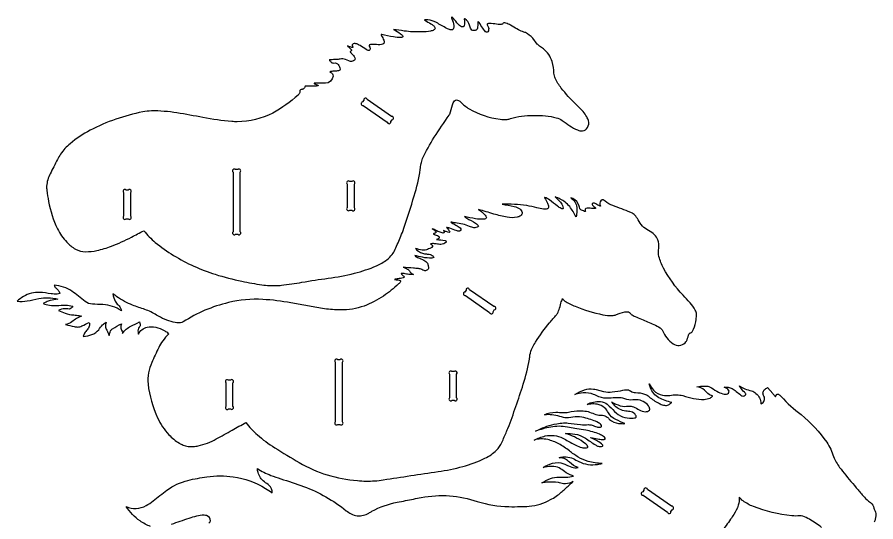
# Model space of a CAD drawing. Extents: x -775 to 742, y -538 to 729.
# Drawn here: x -186 to 531, y 307 to 729 of the extents above; entities that cross this region are included whole.
import ezdxf

# ---------------------------------------------------------------- set-up
doc = ezdxf.new("R2010")
doc.units = 0
doc.header["$MEASUREMENT"] = 0
doc.layers.get('0').update_dxf_attribs({"linetype": 'CONTINUOUS'})

msp = doc.modelspace()

# ---------------------------------------------------------------- linework, layer by layer
for points in [[(51.97, 668.81, 0.045765), (50.64, 668.42, 0.085392), (50.09, 668.03, 0.270084), (50.08, 667.55, -0.155524), (50.11, 666.31, -0.106179), (48.61, 664.15, -0.059849), (27.47, 649.12, -0.12135), (-2.12, 641.77, -0.018777), (-6.61, 641.97, -0.02375), (-30.83, 645.31, 0.007388), (-52.52, 649.24, 0.041253), (-73.9, 650.87, 0.04256), (-81.14, 650.05, 0.070776), (-125.08, 634.71, 0.054023), (-141.85, 623.49, 0.061178), (-149.76, 614.76, 0.035664), (-152.36, 610.27, -0.006169), (-158.48, 598.26, 0.10457), (-161.41, 587.95, 0.045088), (-161.27, 584.61, 0.009362), (-159.8, 575.23, 0.067318), (-152.34, 552.37, 0.069149), (-144.6, 541.16, 0.070385), (-137.28, 535.37, 0.124563), (-128.85, 533.24, 0.062804), (-119.44, 534.25, 0.03693), (-107.27, 537.88, 0.027852), (-90.51, 545.4, -0.002601), (-80.22, 550.73, 0.051242), (-70.59, 541.02, 0.037033), (-55.33, 530.18, 0.063555), (-20.61, 514.31, 0.027573), (1.74, 508.55, 0.018205), (18.46, 505.53, 0.037736), (30.57, 504.87, 0.019133), (34.7, 505.16, 0.014206), (51.92, 507.68, -0.010694), (73.81, 511.04, 0.025676), (95.83, 515.23, 0.041068), (114.08, 521.4, 0.05122), (122.92, 526.56, 0.059607), (127.29, 530.82, 0.066934), (129.78, 535.22, 0.005853), (134.49, 546.1, 0.020313), (136.93, 552.75, 0.004539), (145.73, 579.87, 0.033882), (150.77, 601.97, -0.009899), (151.43, 606.81, -0.058154), (152.72, 611.01, -0.0364), (162.44, 628.81, -0.014394), (174.98, 647.31, 0.068044), (175.43, 648.27, -0.011916), (177.56, 655.87, -0.100766), (179.47, 659.23, -0.334065), (182.76, 659.67, -0.093819), (184.49, 658.43, 0.073989), (191.57, 652.61, 0.099729), (217.38, 643.9, 0.047178), (223.41, 643.81, 0.056264), (226.14, 644.44, -0.056071), (235.39, 646.45, -0.052406), (255.48, 646.79, -0.040053), (264.4, 645.14, -0.06295), (269.39, 642.9, 0.009215), (275.7, 638.4, 0.041703), (282.05, 634.93, 0.111318), (286.42, 634.15, 0.24613), (290.5, 636.9, 0.210201), (291.2, 642.72, 0.072373), (289.86, 645.94, 0.049684), (286.73, 650.32, 0.020699), (280.66, 656.52, -0.032231), (268.56, 669.89, -0.057584), (263.48, 678.14, -0.067565), (262.35, 682.33, 0.063282), (260.88, 692.14, 0.149728), (253.62, 702.7, 0.017309), (250.34, 705.01, -0.050117), (248.53, 706.73), (244.66, 711.61, 0.100712), (238.55, 716.28, 0.029824), (236.22, 717.13, -0.040943), (231.56, 719.35, -0.004163), (226.14, 722.51, 0.046669), (222.34, 724.27, 0.152031), (220.58, 724.34, 0.127881), (219.73, 723.66, -0.116879), (219.02, 723.23, -0.102905), (215.88, 723.07, 0.00781), (210.1, 723.96, 0.118057), (207.08, 723.66, 0.452792), (206.72, 722.68, -0.041071), (207.69, 720.69, -0.236998), (207.2, 716.99, -0.392635), (205.85, 716.69, -0.074806), (205.33, 717.02, -0.070029), (202.96, 719.91, 0.013525), (199.92, 724.7, 0.066694), (199.23, 725.36, 0.363856), (198.96, 725.27, 0.087247), (198.83, 724.35, -0.064556), (198.45, 720, -0.125783), (197.79, 718.65, -0.111228), (197.28, 718.32, -0.13889), (194.56, 718.04, -0.206783), (193.14, 719.19, -0.046443), (191.98, 722.39, 0.172416), (188, 727.87, 0.592582), (187.5, 727.39, 0.011999), (187.83, 724.52, -0.11036), (187.54, 722.1, -0.408153), (185.07, 721.2, -0.107605), (182.3, 723.4, -0.005633), (178.46, 728.21, 0.089906), (177.3, 729.18, 0.400838), (176.89, 729, 0.122856), (177.08, 727.9, -0.069238), (178.79, 722.21, -0.148336), (178.16, 719.23, -0.244572), (176.78, 718.49, -0.078726), (175.85, 718.59, -0.059878), (172.82, 719.81, 0.004281), (164.21, 724.66, 0.080643), (157.03, 727.02, 0.060639), (154.56, 727.04, 0.516318), (154.44, 726.82, 0.100556), (154.69, 726.56, -0.007739), (159.67, 723.69, -0.023764), (161.55, 722.36, -0.091897), (162.93, 720.6, -0.403661), (162.16, 718.51, -0.085014), (159.2, 717.5, -0.035292), (152.38, 716.91, -0.011492), (144.18, 716.93, -0.023477), (137.44, 717.59, -0.00305), (128.52, 718.98, -0.03964), (134.28, 715.38, -0.030091), (135.62, 714.21, -0.07111), (136.2, 713.32, -0.438074), (135.76, 712.4, -0.093632), (134.42, 712.12, -0.045101), (128.36, 712.66, -0.009395), (118.51, 714.72, 0.225978), (118.07, 714.63, 0.200152), (118.26, 713.7, -0.042099), (120.34, 709.89, -0.101956), (120.6, 708.2, -0.259277), (119.51, 706.73, -0.104089), (116.99, 706.18, -0.019524), (111.46, 706.45, 0.088616), (108.57, 706.14, 0.45428), (108.12, 704.96, -0.02235), (108.95, 703.24, -0.612701), (107.35, 701.4, -0.086216), (105.6, 702.12, -0.005051), (100.5, 705.44, 0.055097), (97.69, 706.84, 0.145317), (94.8, 706.93, 0.11207), (94.14, 706.5, 0.185859), (93.97, 705.76, 0.065549), (94.42, 704.31, -0.192725), (94.41, 703.87, -0.222072), (94.27, 703.78, -0.080526), (93.55, 703.83, -0.004875), (91.07, 704.73, 0.091508), (89.85, 705.15), (89.83, 705.11, 0.033077), (91.76, 703.51, -0.06428), (93.31, 701.86, -0.399963), (93.07, 700.95, 0.073702), (92.24, 700.65, 0.277808), (92.31, 700.02, 0.086398), (93.05, 699.16, -0.014232), (95.58, 696.35, -0.180318), (96.34, 694.23, -0.205004), (95.69, 693.17, -0.219208), (92.42, 692.24, -0.066459), (91.1, 692.58), (88.27, 693.8, 0.161298), (83.93, 694.19, -0.034923), (80.59, 693.81, -0.012629), (76.02, 693.66, 0.084237), (74.84, 693.45, 0.492802), (74.86, 693.17, -0.076611), (76.42, 691.55, 0.175027), (77.59, 690.93, 0.079902), (79.69, 690.97, -0.231384), (82.25, 689.62, -0.15017), (83.82, 685.72, -0.109203), (83.64, 684.97, -0.162137), (82.46, 684.44, -0.044015), (79.26, 684.09, 0.004798), (75.98, 683.85, 0.062944), (75.29, 683.63), (75.23, 683.55, 0.211487), (75.58, 683.19, -0.37312), (77.86, 679.84, -0.400312), (71.6, 674.02, 0.001561), (63.74, 674.18, 0.028338), (62.42, 674.09, 0.234948), (62.11, 673.92, 0.13758), (62.43, 673.58, -0.01089), (65.18, 672.38, -0.093151), (65.54, 672.06, -0.401469), (65.47, 671.83, -0.085621), (65.12, 671.69, -0.041252), (61.24, 671.52, 0.006826), (54.61, 671.6), (54.59, 671.58, -0.283141), (52.94, 669.17, -0.062223)], [(103.06, 655.41), (123.23, 641.4, 1), (126.18, 641.93), (127.18, 643.38, 1), (126.65, 646.33), (106.48, 660.33, 1), (103.53, 659.8), (102.52, 658.36, 1)], [(-5.66, 599.69), (-5.66, 549.93, 1), (-3.53, 547.81), (-1.78, 547.81, 1), (0.34, 549.93), (0.34, 599.69, 1), (-1.78, 601.81), (-3.53, 601.81, 1)], [(89.69, 589.76), (89.69, 570, 1), (91.81, 567.88), (93.57, 567.88, 1), (95.69, 570), (95.69, 589.76, 1), (93.57, 591.88), (91.81, 591.88, 1)], [(-97.14, 582.57), (-97.14, 562.82, 1), (-95.02, 560.69), (-93.26, 560.69, 1), (-91.14, 562.82), (-91.14, 582.57, 1), (-93.26, 584.69), (-95.02, 584.69, 1)], [(129.19, 510.02, 0.01765), (132.18, 509.73, -0.083047), (133.9, 509.26, -0.375649), (134.26, 508.31, -0.108822), (132.68, 506.25, -0.029413), (120.06, 496.2, -0.061178), (103.82, 487.82, -0.088262), (84.04, 484.58, -0.034462), (70.67, 485.54, -0.00988), (64.33, 486.5), (42.65, 490.48, 0.029439), (19.16, 493.34, 0.07433), (-9.49, 490.67, 0.087098), (-47.32, 474.53, -0.107805), (-49.59, 473.88, -0.072482), (-55.64, 474.38, -0.083169), (-69.52, 480.29, 0.051413), (-79.23, 484.94, -0.01305), (-89.66, 488.53, -0.05714), (-102.86, 495.64, -0.010862), (-106.09, 497.94, 0.084035), (-104.12, 491.84, 0.084828), (-101.68, 488.83, -0.121548), (-99.18, 484.94, -0.040926), (-98.94, 483.85, 0.132627), (-114.39, 489.08, 0.006149), (-123.21, 489.31, -0.152205), (-129.32, 491.71, 0.025742), (-140.26, 500.21, 0.132101), (-155.05, 505.22, 0.14683), (-153.66, 502.89, -0.010952), (-151.86, 501.21, -0.109544), (-150.31, 498.41, -0.098304), (-155.17, 497.8, -0.026079), (-157.63, 498.02, 0.02559), (-167.11, 499.19, 0.152656), (-180.7, 495.8, 0.057033), (-186.01, 491.81, 0.07184), (-177.64, 492.1, 0.005383), (-167.96, 494.04, -0.108055), (-152.17, 493.58, -0.022149), (-158.37, 492.37, 0.054939), (-161.89, 491.18, 0.017868), (-164.38, 489.93, 0.099946), (-153.18, 488.2, -0.020417), (-145.54, 488.57, -0.054843), (-139.58, 487.79, -0.127435), (-140.81, 485.93, -0.154716), (-142.55, 485.33, -0.042023), (-145.03, 485.53, 0.135898), (-150.26, 484.77, 0.045196), (-151.35, 484.12, 0.015402), (-145.9, 481.77, 0.086552), (-138.76, 480.38, -0.02853), (-134.12, 479.82, -0.030218), (-132.04, 479.26, 0.092201), (-136.39, 477.43, 0.012182), (-140.32, 474.69, -0.097489), (-145.62, 472.32, 0.001872), (-138.39, 470.67, 0.046271), (-135.24, 470.28, 0.101332), (-131.93, 471.15, -0.014141), (-125.82, 474.09, -0.118694), (-125.83, 470.88, -0.100278), (-127.45, 467.98, 0.039345), (-129.74, 465.18, 0.099743), (-130.77, 462.42, 0.064327), (-123.52, 463.95, 0.13033), (-117.87, 468.01, -0.026601), (-114.62, 472.07, -0.069858), (-111.73, 474.35, 0.117293), (-112.27, 470.2, 0.090339), (-111.67, 468.47, -0.016754), (-109.74, 464.68, -0.047036), (-109.24, 463.06, -0.007849), (-107.93, 467.01, -0.161317), (-106.42, 468.86, -0.003536), (-98.95, 473.07, 0.11454), (-99.38, 469.33, 0.082027), (-98.76, 467.61, -0.024732), (-98.11, 465.84, -0.047016), (-97.95, 464.91, -0.127981), (-91.09, 471.03, 0.031193), (-83.92, 474.54, -0.100056), (-83.18, 472.58, -0.182431), (-83.97, 470.24, 0.190044), (-85.01, 465.87, 0.046811), (-84.7, 464.36, -0.22884), (-77.49, 470.09, -0.120494), (-70.16, 470.05, -0.066101), (-63.3, 467.32, -0.014502), (-60.76, 465.84, -0.092022), (-59.43, 464.58, 0.024673), (-64.36, 458.68, 0.038296), (-67.78, 453.17, 0.012444), (-73.53, 440.54, 0.043213), (-76.31, 432.07, 0.080094), (-76.69, 422.64, 0.078303), (-68.72, 394.42, 0.075992), (-59.27, 380.29, 0.068794), (-50.49, 373.21, 0.024706), (-47.42, 371.63, 0.118126), (-38.79, 370.39, 0.040982), (-34.68, 371.01, 0.069539), (-19.63, 376.71, 0.00617), (-6.39, 384.1, -0.002561), (5.01, 390.52, 0.052301), (14.65, 380.2, 0.04448), (29.21, 369.42, 0.001777), (49.62, 356.94, 0.111888), (98.23, 341.96, 0.011711), (105.56, 341.52, 0.043792), (119.88, 342.57, -0.003277), (165.63, 349.42, 0.024857), (186.29, 353.72, 0.045516), (204.8, 360.56, 0.075518), (214.52, 367.35, 0.094162), (218.91, 373.85, -0.007569), (222.92, 382.9, 0.011841), (224.03, 385.59, 0.00842), (230.65, 403.92, 0.003798), (236.82, 422.41, 0.035024), (241.93, 443.36, 0.007881), (242.37, 446.93, -0.077883), (244.45, 453.07, -0.024608), (247.09, 457.7, -0.034388), (258.74, 473.7, -0.006311), (264.56, 480.46, 0.067531), (265.91, 482.58, 0.019254), (266.75, 484.8, 0.015085), (268.3, 490.22, -0.012002), (269.57, 494.08, 0.122394), (271.55, 491.95, 0.051584), (280.12, 487.58, 0.048953), (303.34, 480.55, 0.046076), (311.25, 479.86, 0.084431), (314.26, 480.5, -0.048405), (321.52, 482.9, -0.112977), (324.64, 482.89, -0.201127), (326.3, 481.54, 0.060267), (326.91, 480.88, 0.051245), (330.26, 479, 0.016775), (335.57, 476.84, -0.007083), (345.78, 472.52, -0.033971), (351.22, 469.55, -0.121555), (353.26, 467.4, 0.151862), (361.99, 456.3, 0.349199), (372.07, 457.17, 0.054214), (373.11, 458.44, 0.074047), (374.73, 463.39, -0.105201), (375.57, 464.91, -0.131615), (376.9, 465.52, 0.131162), (377.8, 466.18, 0.066959), (379.12, 468.5, 0.078626), (381.21, 476.66, 0.034123), (381.58, 480.88, 0.1358), (380.47, 484.45, 0.051246), (376.11, 490.53, 0.012534), (370.27, 496.85, -0.06291), (354.02, 519.43, -0.058346), (350.19, 529.17, -0.099086), (350.03, 536.19, 0.103753), (349.21, 543.22, 0.116919), (346.43, 547.36, 0.063367), (341.5, 550.81, -0.147917), (332.77, 559.84, 0.057846), (329.94, 563.79, 0.082299), (327.36, 565.69, 0.018825), (324.56, 566.9, -0.013667), (309.92, 572.52, -0.070166), (303.64, 576.46, 0.279584), (302.63, 576.54, 0.337705), (300.9, 572.53), (301.36, 571.61, -0.137021), (301.37, 571.29, -0.294462), (300.96, 571.35, -0.0505), (297.4, 573.11, 0.135048), (294.93, 573.83, 0.380433), (294.35, 573.14, 0.203012), (294.62, 572.11, 0.012223), (297.13, 569.8, -0.279154), (297.26, 569.4, -0.266862), (297.1, 569.28, -0.077412), (296.05, 569.21, 0.015618), (291.45, 569.63, 0.084383), (289.15, 569.36, 0.369443), (288.38, 568.11, 0.009055), (288.79, 566.68, -0.042889), (285.49, 567.93, -0.06075), (284.47, 568.67, -0.094619), (284, 569.41, -0.04884), (283.6, 571.29, 0.204825), (278.14, 577.74, 0.054023), (276.58, 578.25, -0.068146), (279.83, 575.01, -0.13977), (281.52, 570.23, -0.037042), (281.37, 564.6, -0.059965), (280.86, 562.49, 0.040213), (275.57, 570.9, 0.067193), (271.69, 574.74, 0.05733), (263.51, 579.01, -0.004586), (267.1, 575.38, -0.071132), (269.51, 571.92, -0.087223), (270.05, 569.69, -0.210267), (269.81, 569.04, -0.181614), (269.51, 568.95, -0.083505), (268.54, 569.26, -0.030799), (265.35, 571.36, -0.005578), (258.83, 576.45, 0.054343), (255.95, 578.1, 0.031047), (254.87, 578.46, 0.303669), (254.67, 578.39, 0.303669), (254.65, 578.18, -0.013291), (256.95, 573.71, -0.035452), (258.01, 570.76, -0.418375), (256.7, 568.91, -0.094139), (253.78, 568.8, -0.033226), (248.27, 569.88, 0.008896), (239.67, 571.76, 0.044225), (219.09, 572.83, -0.031803), (229.32, 571, -0.088983), (233.9, 569.02, -0.200095), (235.78, 566.04, -0.26575), (234.56, 563.25, -0.122586), (231.69, 562.07, -0.107483), (223.32, 562, -0.025718), (212.12, 564.71, 0.002583), (199.48, 568.45, -0.059548), (204.53, 564.37, -0.033576), (205.59, 563.05, -0.130224), (205.96, 561.74, -0.28517), (205.25, 560.81, -0.113288), (203.42, 560.34, -0.05069), (196.97, 560.77, -0.014931), (187.64, 562.66, 0.039856), (189.61, 561.28, -0.014217), (196.9, 557.04, -0.030608), (198.64, 555.72, -0.147068), (199.29, 554.61, -0.292635), (198.98, 554.03, -0.171862), (195.5, 553.27, -0.085533), (192.01, 554.33, 0.05968), (186.22, 556.21, 0.022366), (180.17, 557.3, -0.010951), (176.18, 557.99, 0.039813), (179.57, 555.94, -0.016282), (183.35, 553.77, -0.119726), (184.76, 552.32, -0.357061), (184.18, 550.72, -0.11107), (183.44, 550.41, -0.136921), (180.88, 550.8, 0.005217), (175.33, 552.95, 0.076795), (172.63, 553.42, -0.026095), (174.7, 550.99, -0.068845), (175.36, 549.89, -0.5124), (174.88, 549.39, -0.071328), (172.52, 550, 0.00999), (170.25, 550.9, -0.059868), (170.7, 549.7, -0.490615), (169.93, 548.8, -0.070582), (166.41, 549.83, -0.013494), (163.06, 551.41, 0.02499), (160.81, 552.36, -0.108111), (163.68, 550.42, -0.439882), (163.48, 548.96, -0.077658), (162.82, 548.61, 0.015682), (161.43, 548.16, -0.009452), (165.06, 546.68, -0.098133), (166.52, 545.53, -0.312432), (166.45, 544.61, -0.122421), (165.66, 543.96, -0.020118), (164.39, 543.42, -0.030814), (171.47, 542.51, -0.247196), (172.49, 541.73, -0.249123), (172.32, 541.18, -0.19784), (167.96, 539.3, -0.049988), (164.07, 539.67, 0.044824), (160.94, 539.95, 0.049556), (159.42, 539.78, -0.09315), (160.88, 538.34, -0.350084), (160.49, 536.86, -0.066439), (159.95, 536.46, -0.038632), (157.73, 535.6, -0.115483), (153.85, 534.4, -0.050933), (152.45, 534.49, -0.032011), (146.79, 535.98, 0.082858), (147.96, 534.62, 0.119383), (154.34, 531.51, 0.046208), (157.43, 531.29, -0.176906), (160.7, 530.05, -0.030645), (162.33, 528.35, -0.067123), (160.39, 527.9, -0.066685), (152.5, 528.58, -0.005513), (146.11, 530.06, 0.153889), (146.86, 529.33, 0.057842), (150.05, 527.85), (153.82, 526.28, -0.296108), (157.65, 519.65, -0.489621), (153.97, 517.46, -0.063653), (152.14, 518.26, 0.067642), (149.16, 519.07, 0.023287), (145.04, 519.44, -0.007783), (136.38, 520.24, -0.073618), (140.09, 518.65, -0.104716), (142.02, 516.62, 0.120615), (143.84, 514.9, 0.05159), (145.21, 514.26, -0.060479), (141.18, 514.27, -0.015883), (137.18, 514.9, 0.033163), (135.19, 515.14, 0.303377), (134.91, 514.99, 0.303377), (134.95, 514.67, 0.037652), (135.55, 513.96, 0.028635), (137.61, 512.23, -0.167251), (136.35, 511.4, -0.04756), (132.13, 510.56, 0.022912)], [(188.5, 496.56), (208.67, 482.55, 1), (211.63, 483.09), (212.63, 484.53, 1), (212.1, 487.48), (191.93, 501.49, 1), (188.97, 500.96), (187.97, 499.51, 1)], [(79.79, 440.84), (79.79, 391.08, 1), (81.91, 388.96), (83.67, 388.96, 1), (85.79, 391.08), (85.79, 440.84, 1), (83.67, 442.96), (81.91, 442.96, 1)], [(175.14, 430.91), (175.14, 411.15, 1), (177.26, 409.03), (179.02, 409.03, 1), (181.14, 411.15), (181.14, 430.91, 1), (179.02, 433.03), (177.26, 433.03, 1)], [(-11.7, 423.73), (-11.7, 403.97, 1), (-9.57, 401.85), (-7.82, 401.85, 1), (-5.7, 403.97), (-5.7, 423.73, 1), (-7.82, 425.85), (-9.57, 425.85, 1)], [(337.1, 329.64), (357.27, 315.63, 1), (360.22, 316.16), (361.22, 317.61, 1), (360.69, 320.56), (340.52, 334.56, 1), (337.57, 334.03), (336.57, 332.59, 1)]]:
    msp.add_lwpolyline(points, format="xyb", close=True)
for points in [[(-74.49, 303.62, -0.073814), (-83.39, 308.32, -0.089923), (-95.03, 320.2, 0.231402), (-78.34, 321.07, 0.046301), (-72.47, 324.92, -0.010595), (-60.84, 333.96, -0.093483), (-43.37, 342.13, -0.022408), (-27.44, 345.14, -0.063593), (-5.51, 345.19, -0.105366), (21.48, 335.45, -0.011739), (26.93, 331.81, 0.244852), (24.57, 337.91, 0.017076), (20.52, 340.87, -0.174603), (15.29, 348.65, -0.040088), (14.66, 352.07, 0.053484), (25.89, 346.32, 0.016946), (34.13, 343.46, -0.011275), (53.34, 337.05, -0.079761), (88.97, 316.81, 0.042669), (93.04, 314.06, 0.184617), (103.31, 313.03, 0.073079), (107.77, 314.79, 0.010143), (110.29, 316.34, -0.077466), (131.48, 323.86, -0.008294), (138.51, 325.21, -0.002048), (151.6, 327.84, -0.129787), (198.38, 324.52, 0.068698), (224.82, 320.21, 0.017049), (234.35, 320.23, 0.006651), (241.73, 320.51, 0.108482), (259.59, 326.03, 0.049659), (268.49, 332.15, 0.013223), (271.91, 335.1, 0.004931), (278.55, 341.23, -0.12232), (271.96, 339.25, -0.038295), (270.34, 339.35, -0.019785), (266.1, 340.23, 0.070803), (256.14, 340.53, 0.021199), (252.18, 339.95, -0.046135), (259.42, 343.63, -0.102521), (266.62, 344.76, 0.060237), (278.66, 345.53, 0.048051), (277.59, 346.19, -0.047651), (271.24, 349.48, 0.0388), (266.67, 352.53, 0.124115), (261, 353.8, 0.028349), (258.45, 353.61), (253.38, 352.84, -0.07817), (261.15, 356.45, -0.152169), (270.63, 356.01, -0.030845), (274.69, 354.2, 0.088928), (279.94, 352.64, 0.071439), (282.53, 352.81, -0.115922), (275.42, 357.25, 0.073118), (272.09, 359.85, 0.072571), (269.53, 360.7, 0.018274), (266.84, 361.08, -0.180739), (278.37, 360.32, -0.012361), (283.21, 357.88, 0.159025), (298.92, 355.52, 0.021987), (302.67, 356.23, -0.05908), (291.02, 357.96, -0.062738), (282.77, 361.59, -0.036683), (275.3, 366.8, 0.029221), (266.4, 372.65, 0.068833), (257.21, 376.2, 0.12348), (245.83, 375.83, -0.058484), (255.1, 379.22, -0.17112), (269.85, 377.37, -0.01834), (274.29, 374.93, 0.007839), (280.59, 371.57, 0.043634), (285.76, 369.54, 0.079402), (289.01, 369.24, 0.054508), (290.34, 369.51, 0.474546), (290.72, 370.52, 0.106137), (288.75, 372.72, 0.050727), (281.3, 377.53, 0.039084), (274.57, 380.55, 0.021841), (272.02, 381.3, -0.036845), (279.8, 380.88, -0.108252), (288.68, 377.43, 0.002804), (297.1, 371.74, 0.051985), (299.42, 370.62, 0.143367), (302.94, 370.71, 0.347744), (303.28, 371.33, 0.16424), (303.04, 371.84, 0.090236), (298.93, 374.94, 0.018122), (294.68, 377.06, -0.028444), (293.22, 377.8), (293.23, 377.84, -0.027185), (298.81, 376.81, 0.02939), (302.85, 376.24, 0.040727), (304.36, 376.29, 0.101553), (305.19, 376.66, 0.350812), (305.21, 377.49, 0.104903), (303.9, 378.76, 0.057569), (300.42, 380.65, 0.062917), (288.98, 383.99, -0.003756), (281.54, 385.12), (273.67, 386.68, 0.091707), (259.71, 386.65, 0.027574), (253.33, 385.19, 0.010133), (247.07, 383.28, -0.019345), (256.48, 387.36, -0.052311), (264.85, 389.48, -0.014005), (270.33, 390.11, -0.049983), (274.33, 390.02, 0.003046), (284.51, 388.76, 0.044691), (291.34, 388.7, -0.075203), (294.23, 388.24, -0.003986), (298.14, 386.87, 0.117913), (301.33, 386.58, 0.487541), (302.07, 387.98, 0.146335), (299.58, 390.34, 0.048946), (294.67, 392.41, 0.014104), (289.2, 394.18, 0.125144), (274.68, 394.43, -0.111025), (270.42, 394.68, 0.077233), (257.51, 397.04, 0.020813), (254.47, 396.95, -0.116459), (263.99, 399.09, -0.007046), (270.26, 398.78, 0.052828), (274.49, 399.15, -0.035822), (283.94, 400.31, -0.113588), (294.86, 398.17, 0.075337), (300.02, 396.64, 0.016658), (303.12, 396.5, -0.147693), (306.82, 395.04, -0.026124), (308.88, 393.11, 0.155137), (316.45, 389.73, 0.038), (321.78, 389.52, -0.004554), (314.21, 392.89, -0.154453), (307.96, 398.57, 0.071573), (304.79, 402.74, 0.152867), (298.51, 405.75, 0.05997), (293.19, 405.93, 0.014132), (290.18, 405.62, -0.145589), (301.27, 407.95, -0.132228), (306.99, 405.71, -0.032101), (313.15, 399.68, 0.209951), (327.42, 394.05, 0.030297), (329.87, 394.26, 0.140447), (331.16, 394.88, 0.178554), (331.2, 395.17, 0.130823), (330.67, 396.65, 0.202737), (326.9, 399.38, 0.004214), (322.42, 400.03, -0.053329), (317.28, 401.54, -0.099799), (313.38, 404.31, -0.016819), (310.65, 407.65, 0.050527), (317.87, 404.56, 0.110499), (324.85, 404.21, -0.123759), (328.87, 403.61, -0.018266), (333.64, 401.06, 0.087989), (338.8, 399.54, 0.239585), (342.24, 400.87, 0.143445), (342.53, 401.68, 0.134638), (341.41, 404.3, 0.230206), (331.45, 409.44, 0.042701), (328.37, 409.31, -0.112495), (321.55, 410.37, 0.083233), (315.49, 411.22, 0.019544), (308.53, 410.78, -0.112088), (299.95, 412.07, -0.008377), (295.59, 414.03, 0.115285), (286.95, 415.16, 0.043674), (280.01, 413.96, -0.052281), (287.95, 417.8, -0.116171), (295.47, 418.47, -0.027076), (297.7, 418.05), (303.9, 416.48, 0.084373), (311.19, 416, 0.028564), (320.11, 417.54, -0.031217), (322.68, 417.82, -0.046203), (324.61, 417.69, -0.105933), (326.47, 416.82, 0.155265), (330.67, 415.44, -0.087596), (338.1, 414.22, -0.10749), (341.08, 412.84, 0.072014), (348.91, 407.23, 0.015698), (352.11, 405.63, 0.075665), (355.62, 404.73, 0.169673), (358.8, 405.63, -0.012934), (360.85, 407.18, -0.067785), (350.13, 411.17, -0.182321), (342.98, 419.48, -0.02277), (341.93, 422.84, 0.061476), (345.71, 417.38, 0.157646), (353.23, 413.39, 0.082128), (359.35, 413.18, -0.032955), (364.95, 413.64, -0.05525), (370.03, 412.97, 0.015646), (378.94, 410.65, 0.056775), (387.9, 409.83, 0.086694), (392.83, 410.96, 0.088917), (395.12, 412.58, -0.109428), (391.13, 414.67, -0.01744), (388.34, 417.4, 0.150611), (381.71, 420.41, -0.028592), (388.3, 420.97, -0.05644), (391.88, 420.54, -0.07497), (393.99, 419.57, 0.03633), (399.93, 415.93, 0.05804), (404.71, 414.26, 0.127341), (407.33, 414.36, 0.481067), (408.37, 417.62, 0.101239), (406.97, 418.91, 0.009301), (404.72, 420.03, -0.163667), (411.19, 418.82, -0.043557), (414.69, 416.47, -0.015588), (418.55, 413.28, 0.152329), (420.53, 412.41, 0.214585), (422.13, 413.24, 0.073441), (422.65, 413.99, 0.192383), (422.56, 414.77, 0.090613), (421.53, 415.92, -0.058617), (418.26, 419.64, -0.031607), (417.42, 421.07, 0.077441), (421.98, 418.63, 0.014907), (427.48, 416.92, -0.118458), (431.21, 414.77, -0.212099), (435.39, 406.32), (435.46, 406.17, 0.299542), (435.61, 406.15, 0.453322), (437.85, 412.55, -0.130464), (437.08, 415.22, -0.19971), (438.19, 417.72, -0.062418), (440.9, 419.69), (445.2, 414.62, 0.0058), (447.11, 412.55, 0.13208), (447.62, 412.25, 0.31369), (447.87, 412.38, 0.020458), (448.48, 413.89, -0.349283), (449.26, 414.19, -0.324644), (450.16, 414.13, -0.027643), (452.22, 412.24, 0.043094), (468.93, 397.04, -0.072943), (490.31, 373.98, -0.06937), (496.1, 361.96, 0.064235), (501.13, 352.98, 0.014309), (503.46, 349.88, 0.012492), (515.01, 336.01, -0.004148), (520.76, 329.13, 0.061256), (525.2, 324.86, -0.009953), (527.03, 323.64, -0.163725), (529.77, 318.81, 0.033827), (530.7, 316.46, -0.140222), (531.27, 312.39, -0.067632), (529.97, 307.18, 0.014403)], [(486, 302.84, 0.030715), (475.82, 309.65, 0.046204), (470.25, 312.14, 0.070542), (467.79, 312.51, -0.055782), (461.12, 312.56, -0.069534), (429.03, 320.23, -0.054937), (420.39, 325, -0.062009), (417.22, 327.98, -0.11579), (416.43, 321.33, -0.057571), (412.62, 313.58, -0.014177), (410.07, 309.68, -0.001808), (402.44, 299.09, 0.048267)], [(-25.77, 306.73, 0.234932), (-24.54, 308.25, 0.35305), (-27.72, 312.66, 0.069636), (-29.85, 313, 0.068217), (-36.21, 312.18, 0.011631), (-42.65, 310.28, 0.003925), (-57.38, 305.27, -0.047624)]]:
    msp.add_lwpolyline(points, format="xyb")

doc.saveas('drawing.dxf')
